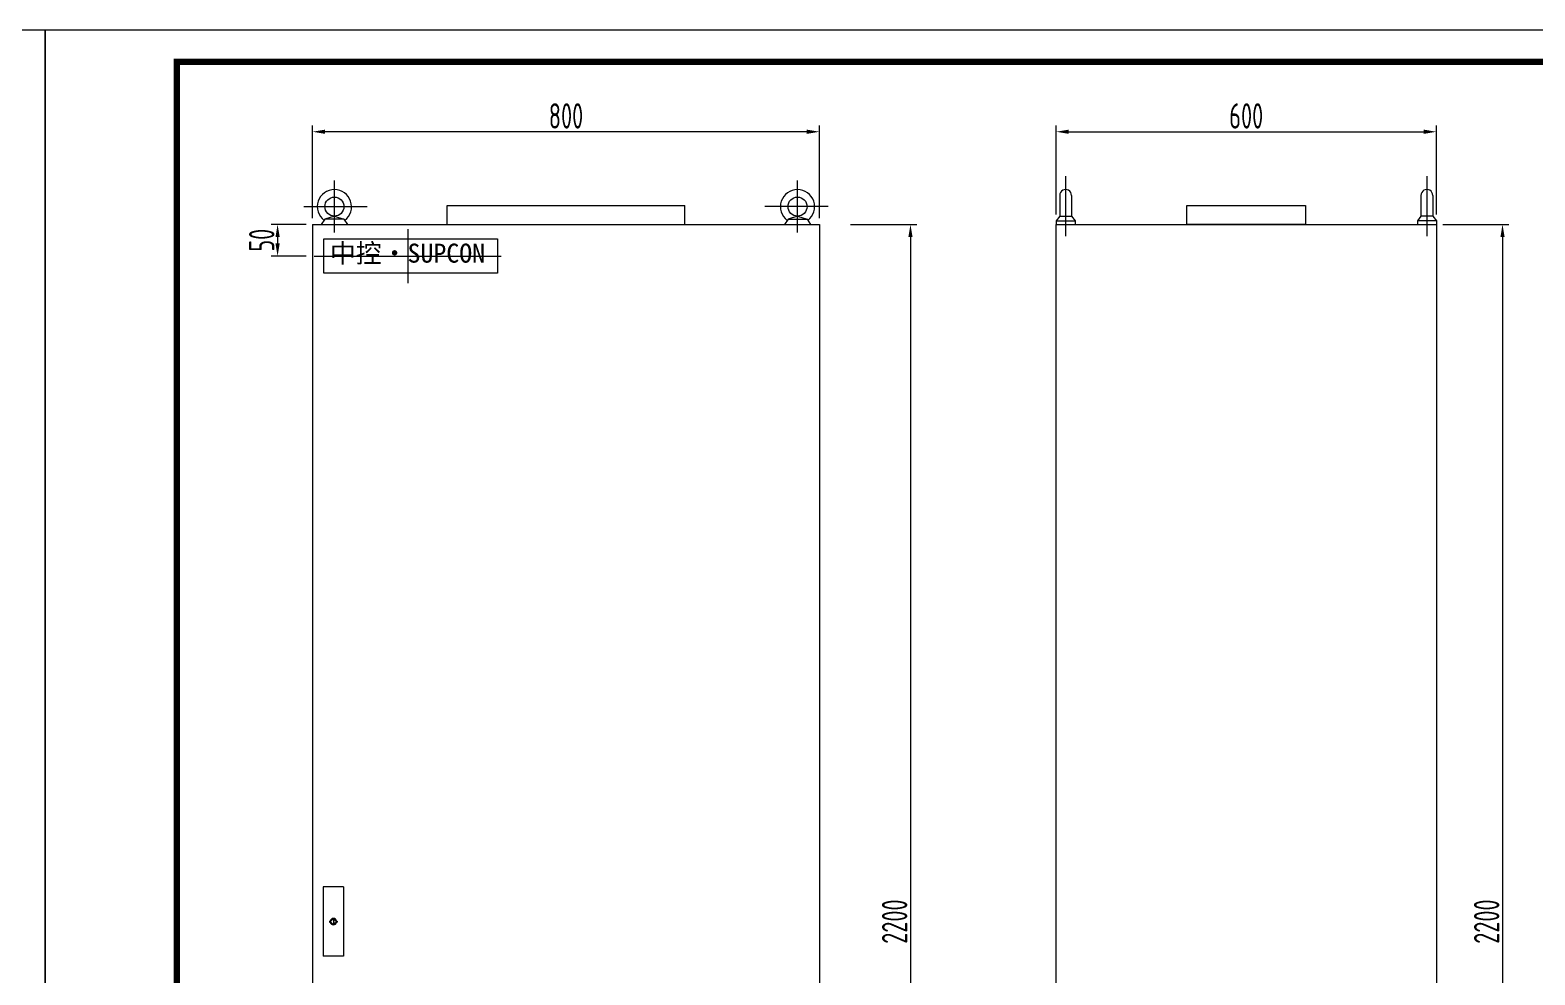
# Model space of a CAD drawing. Header units: millimetres. Extents: x 30557 to 235556, y -116603 to -73383.
# Drawn here: x 34691 to 37066, y -100913 to -99423 of the extents above; entities that cross this region are included whole.
import ezdxf
from ezdxf.lldxf.tags import DXFTag

# ---------------------------------------------------------------- set-up
doc = ezdxf.new("R2010")
doc.units = ezdxf.units.MM
doc.layers.add('CAXA0', color=7, linetype='Continuous', lineweight=70)
doc.layers.add('CAXA3', color=7, linetype='Continuous', lineweight=25)
doc.layers.add('文本层', color=2, linetype='Continuous')
doc.layers.add('符号层', color=3, linetype='Continuous')
doc.styles.get("Standard").update_dxf_attribs({"font": ''})
doc.styles.add('supcon', font='sceie.shx', dxfattribs={"width": 0.75, "height": 40, "bigfont": 'sceic.shx'})
doc.styles.get('Standard').set_extended_font_data('SimSun')
tags = doc.linetypes.add('CENTER', pattern=[2, 1.25, -0.25, 0.25, -0.25]).pattern_tags.tags
tags[10:11] = [DXFTag(74, 4), DXFTag(75, 0), DXFTag(340, '0'), DXFTag(46, 1.0), DXFTag(50, 0.0), DXFTag(44, 0.0), DXFTag(45, 0.0)]
tags[8:9] = [DXFTag(74, 4), DXFTag(75, 0), DXFTag(340, '0'), DXFTag(46, 1.0), DXFTag(50, 0.0), DXFTag(44, 0.0), DXFTag(45, 0.0)]
tags[6:7] = [DXFTag(74, 4), DXFTag(75, 0), DXFTag(340, '0'), DXFTag(46, 1.0), DXFTag(50, 0.0), DXFTag(44, 0.0), DXFTag(45, 0.0)]
tags[4:5] = [DXFTag(74, 4), DXFTag(75, 0), DXFTag(340, '0'), DXFTag(46, 1.0), DXFTag(50, 0.0), DXFTag(44, 0.0), DXFTag(45, 0.0)]
doc.dimstyles.new('supcon', dxfattribs={"dimtxt": 20, "dimasz": 20, "dimexe": 10, "dimexo": 10, "dimgap": 5, "dimtad": 1, "dimtoh": 1, "dimdec": 0, "dimzin": 0, "dimdsep": 46, "dimtxsty": 'supcon', "dimcen": 0.09, "dimclrd": 2, "dimclre": 2, "dimclrt": 2, "dimadec": 0, "dimazin": 0, "dimtfac": 1, "dimtdec": 0, "dimtofl": 0, "dimtmove": 0, "dimatfit": 3, "dimfxl": 1, "dimtolj": 1, "dimtzin": 0, "dimarcsym": 0})

# ---------------------------------------------------------------- blocks, each defined once
blk = doc.blocks.new('supcon图框')
at = {"linetype": 'Continuous'}
for p, q in [((6145.7, 4361.7), (1987.7, 4361.7)), ((1987.7, 4361.7), (1987.7, 1421.7)), ((6145.7, 1421.7), (6145.7, 4361.7))]:
    blk.add_line(p, q, dxfattribs=at)
at = {"linetype": 'Continuous', "const_width": 10}
blk.add_lwpolyline([(2195.7, 4311.7), (6095.7, 4311.7), (6095.7, 1471.7), (2195.7, 1471.7)], close=True, dxfattribs=at)
blk = doc.blocks.new('*D118')
at = {"color": 2, "linetype": 'Continuous', "lineweight": -2}
for p, q in [((35136.7, -99719.3), (35136.7, -99573.2)), ((35916.7, -99583.2), (35156.7, -99583.2)), ((35936.7, -99719.3), (35936.7, -99573.2))]:
    blk.add_line(p, q, dxfattribs=at)
at = {"color": 2}
for points in [[(35156.7, -99579.8), (35156.7, -99586.5), (35136.7, -99583.2)], [(35916.7, -99586.5), (35916.7, -99579.8), (35936.7, -99583.2)]]:
    blk.add_solid(points, dxfattribs=at)
at = {"layer": 'DEFPOINTS', "color": 0}
for p in [(35136.7, -99583.2), (35136.7, -99729.3), (35936.7, -99729.3)]:
    blk.add_point(p, dxfattribs=at)
at = {"color": 2, "insert": (35536.7, -99558.2), "char_height": 40, "attachment_point": 5, "style": 'supcon'}
blk.add_mtext('\\A1;800', dxfattribs=at)
blk = doc.blocks.new('*D119')
at = {"color": 2, "linetype": 'Continuous', "lineweight": -2}
for p, q in [((35985.9, -99729.3), (36090.3, -99729.3)), ((36080.3, -99749.3), (36080.3, -101909.3)), ((35985.9, -101929.3), (36090.3, -101929.3))]:
    blk.add_line(p, q, dxfattribs=at)
at = {"color": 2}
for points in [[(36083.6, -99749.3), (36077, -99749.3), (36080.3, -99729.3)], [(36077, -101909.3), (36083.6, -101909.3), (36080.3, -101929.3)]]:
    blk.add_solid(points, dxfattribs=at)
at = {"layer": 'DEFPOINTS', "color": 0}
for p in [(35975.9, -99729.3), (35975.9, -101929.3), (36080.3, -101929.3)]:
    blk.add_point(p, dxfattribs=at)
at = {"color": 2, "insert": (36055.3, -100829.3), "char_height": 40, "attachment_point": 5, "rotation": 90, "style": 'supcon'}
blk.add_mtext('\\A1;2200', dxfattribs=at)
blk = doc.blocks.new('*D120')
at = {"color": 2, "linetype": 'Continuous', "lineweight": -2}
for p, q in [((35126.7, -99729.3), (35071.6, -99729.3)), ((35081.6, -99749.3), (35081.6, -99759.3)), ((35126.7, -99779.3), (35071.6, -99779.3))]:
    blk.add_line(p, q, dxfattribs=at)
at = {"color": 2}
for points in [[(35085, -99749.3), (35078.3, -99749.3), (35081.6, -99729.3)], [(35078.3, -99759.3), (35085, -99759.3), (35081.6, -99779.3)]]:
    blk.add_solid(points, dxfattribs=at)
at = {"layer": 'DEFPOINTS', "color": 0}
for p in [(35136.7, -99729.3), (35081.6, -99779.3), (35136.7, -99779.3)]:
    blk.add_point(p, dxfattribs=at)
at = {"color": 2, "insert": (35056.6, -99754.3), "char_height": 40, "attachment_point": 5, "rotation": 90, "style": 'supcon'}
blk.add_mtext('\\A1;50', dxfattribs=at)
blk = doc.blocks.new('*D121')
at = {"color": 2, "linetype": 'Continuous', "lineweight": -2}
for p, q in [((36310.1, -99713.7), (36310.1, -99573.2)), ((36330.1, -99583.2), (36890.1, -99583.2)), ((36910.1, -99713.7), (36910.1, -99573.2))]:
    blk.add_line(p, q, dxfattribs=at)
at = {"color": 2}
for points in [[(36330.1, -99579.8), (36330.1, -99586.5), (36310.1, -99583.2)], [(36890.1, -99586.5), (36890.1, -99579.8), (36910.1, -99583.2)]]:
    blk.add_solid(points, dxfattribs=at)
at = {"layer": 'DEFPOINTS', "color": 0}
for p in [(36910.1, -99583.2), (36310.1, -99723.7), (36910.1, -99723.7)]:
    blk.add_point(p, dxfattribs=at)
at = {"color": 2, "insert": (36610.1, -99558.2), "char_height": 40, "attachment_point": 5, "style": 'supcon'}
blk.add_mtext('\\A1;600', dxfattribs=at)
blk = doc.blocks.new('*D122')
at = {"color": 2, "linetype": 'Continuous', "lineweight": -2}
for p, q in [((36920.1, -99729.3), (37024.5, -99729.3)), ((37014.5, -99749.3), (37014.5, -101909.3)), ((36920.1, -101929.3), (37024.5, -101929.3))]:
    blk.add_line(p, q, dxfattribs=at)
at = {"color": 2}
for points in [[(37017.8, -99749.3), (37011.2, -99749.3), (37014.5, -99729.3)], [(37011.2, -101909.3), (37017.8, -101909.3), (37014.5, -101929.3)]]:
    blk.add_solid(points, dxfattribs=at)
at = {"layer": 'DEFPOINTS', "color": 0}
for p in [(36910.1, -99729.3), (36910.1, -101929.3), (37014.5, -101929.3)]:
    blk.add_point(p, dxfattribs=at)
at = {"color": 2, "insert": (36989.5, -100829.3), "char_height": 40, "attachment_point": 5, "rotation": 90, "style": 'supcon'}
blk.add_mtext('\\A1;2200', dxfattribs=at)

msp = doc.modelspace()

# ---------------------------------------------------------------- linework, layer by layer
at = {"color": 4, "linetype": 'CENTER', "ltscale": 20}
for p, q in [((36325.1, -99653.2), (36325.1, -99748.1)), ((36895.1, -99653.2), (36895.1, -99748.1)), ((35171.3, -99742.1), (35171.3, -99660.1)), ((35902.1, -99742.1), (35902.1, -99660.1)), ((35123, -99701.3), (35222.8, -99701.3)), ((35950.3, -99701.3), (35850.5, -99701.3))]:
    msp.add_line(p, q, dxfattribs=at)
at = {"ltscale": 100}
for p, q in [((35349.1, -99729.3), (35349.1, -99699.3)), ((35349.1, -99699.3), (35724.2, -99699.3)), ((35724.2, -99729.3), (35724.2, -99699.3))]:
    msp.add_line(p, q, dxfattribs=at)
for p, q in [((35136.7, -99729.3), (35136.7, -101829.3)), ((35136.7, -99729.3), (35936.7, -99729.3)), ((35936.7, -99729.3), (35936.7, -101929.3)), ((35185.7, -100774.7), (35153.7, -100774.7)), ((35169.7, -100825.8), (35169.7, -100832.8))]:
    msp.add_line(p, q)
at = {"color": 0}
for p, q in [((36310.1, -99729.3), (36910.1, -99729.3)), ((36310.1, -101929.3), (36310.1, -99729.3)), ((36910.1, -99729.3), (36910.1, -101929.3))]:
    msp.add_line(p, q, dxfattribs=at)
at = {"color": 4, "linetype": 'CENTER', "ltscale": 50}
for p, q in [((35287, -99736.8), (35287, -99821.8)), ((35139.5, -99779.2), (35434.4, -99779.4))]:
    msp.add_line(p, q, dxfattribs=at)
msp.add_lwpolyline([(36516.3, -99699.3), (36703.8, -99699.3), (36703.8, -99729.3), (36516.3, -99729.3)], close=True)
at = {"layer": 'CAXA0', "linetype": 'Continuous', "lineweight": 25}
for p, q in [((35163.5, -100828.5), (35163.5, -100830.1)), ((35163.5, -100828.5), (35166.3, -100828.5)), ((35163.5, -100830.1), (35166.3, -100830.1)), ((35173.1, -100828.5), (35175.9, -100828.5)), ((35173.1, -100830.1), (35175.9, -100830.1)), ((35175.9, -100828.5), (35175.9, -100830.1))]:
    msp.add_line(p, q, dxfattribs=at)
for radius, start, end in [(5.03, 9.45, 170.55), (5.03, 189.45, 350.55), (3.5, 13.6385, 166.3615), (3.5, 193.6385, 346.3615)]:
    msp.add_arc((35169.7, -100829.3), radius, start, end, dxfattribs=at)
at = {"layer": 'CAXA3', "linetype": 'Continuous', "lineweight": 25}
for p, q in [((36315.8, -99683.6), (36315.8, -99716.3)), ((36334.4, -99683.6), (36334.4, -99716.3)), ((36885.8, -99683.6), (36885.8, -99716.3)), ((36904.4, -99683.6), (36904.4, -99716.3)), ((35156.3, -99721.3), (35150.6, -99729.3)), ((35156.3, -99721.3), (35150.6, -99729.3)), ((35171.3, -99716.3), (35156.3, -99721.3)), ((35171.3, -99716.3), (35156.3, -99721.3)), ((35186.3, -99721.3), (35156.3, -99721.3)), ((35186.3, -99721.3), (35156.3, -99721.3)), ((35171.3, -99716.3), (35186.3, -99721.3)), ((35171.3, -99716.3), (35186.3, -99721.3)), ((35186.3, -99721.3), (35191.9, -99729.3)), ((35186.3, -99721.3), (35191.9, -99729.3)), ((35887.1, -99721.3), (35881.4, -99729.3)), ((35887.1, -99721.3), (35881.4, -99729.3)), ((35902.1, -99716.3), (35887.1, -99721.3)), ((35902.1, -99716.3), (35887.1, -99721.3)), ((35887.1, -99721.3), (35917.1, -99721.3)), ((35887.1, -99721.3), (35917.1, -99721.3)), ((35902.1, -99716.3), (35917.1, -99721.3)), ((35902.1, -99716.3), (35917.1, -99721.3)), ((35917.1, -99721.3), (35922.7, -99729.3)), ((35917.1, -99721.3), (35922.7, -99729.3)), ((36315.8, -99716.3), (36310.1, -99723.7)), ((36310.1, -99723.7), (36310.1, -99729.3)), ((36310.1, -99723.7), (36340.1, -99723.7)), ((36315.8, -99716.3), (36334.4, -99716.3)), ((36334.4, -99716.3), (36340.1, -99723.7)), ((36336.6, -99719.1), (36336.6, -99719.3)), ((36336.6, -99719.3), (36336.7, -99719.3)), ((36340.1, -99723.7), (36340.1, -99729.3)), ((36885.8, -99716.3), (36880.1, -99723.7)), ((36880.1, -99723.7), (36880.1, -99729.3)), ((36910.1, -99723.7), (36880.1, -99723.7)), ((36883.6, -99719.3), (36883.4, -99719.3)), ((36883.6, -99719.1), (36883.6, -99719.3)), ((36904.4, -99716.3), (36885.8, -99716.3)), ((36904.4, -99716.3), (36910.1, -99723.7)), ((36910.1, -99723.7), (36910.1, -99729.3))]:
    msp.add_line(p, q, dxfattribs=at)
for centre in [(35171.3, -99701.3), (35171.3, -99701.3), (35902.1, -99701.3), (35902.1, -99701.3)]:
    msp.add_circle(centre, 15, dxfattribs=at)
for centre, radius, start, end in [((35171.3, -99701.3), 27, 306.784, 233.216), ((35171.3, -99701.3), 27, 306.784, 233.216), ((35902.1, -99701.3), 27, 306.784, 233.216), ((35902.1, -99701.3), 27, 306.784, 233.216), ((36325.1, -99683.6), 9.3, 359.9906, 180.0094), ((36895.1, -99683.6), 9.3, 359.9906, 180.0094)]:
    msp.add_arc(centre, radius, start, end, dxfattribs=at)
at = {"layer": '文本层'}
msp.add_lwpolyline([(35154.7, -99752.3), (35428.4, -99752.3), (35428.4, -99806.4), (35154.7, -99806.4)], close=True, dxfattribs=at)
at = {"layer": '符号层', "color": 7}
for p, q in [((35153.7, -100774.7), (35153.7, -100884)), ((35185.7, -100774.7), (35185.7, -100884)), ((35185.7, -100884), (35153.7, -100884))]:
    msp.add_line(p, q, dxfattribs=at)

# ---------------------------------------------------------------- block references
for p in [(28569.2, -103784.5), (32727.2, -103784.5)]:
    msp.add_blockref('supcon图框', p)

# ---------------------------------------------------------------- texts
at = {"layer": '文本层', "insert": (35164, -99759.7), "char_height": 40, "width": 257.209, "attachment_point": 1}
msp.add_mtext('{\\fSimHei|b0|i0|c134|p2;\\H0.75x;中控·SUPCON}', dxfattribs=at)

# ---------------------------------------------------------------- dimensions: what is measured, and where the dimension line sits
at = {"linetype": 'Continuous'}
for base, p1, p2, picture, middle in [((35136.7, -99583.2), (35936.7, -99729.3), (35136.7, -99729.3), '*D118', (35536.7, -99558.2)), ((36910.1, -99583.2), (36310.1, -99723.7), (36910.1, -99723.7), '*D121', (36610.1, -99558.2))]:
    dim = msp.add_linear_dim(base=base, p1=p1, p2=p2, dimstyle='supcon', dxfattribs=at)
    dim.commit()
    dim.dimension.update_dxf_attribs({"geometry": picture, "text_midpoint": middle})
for base, p1, p2, picture, middle in [((35081.6, -99779.3), (35136.7, -99729.3), (35136.7, -99779.3), '*D120', (35056.6, -99754.3)), ((36080.3, -101929.3), (35975.9, -99729.3), (35975.9, -101929.3), '*D119', (36055.3, -100829.3)), ((37014.5, -101929.3), (36910.1, -99729.3), (36910.1, -101929.3), '*D122', (36989.5, -100829.3))]:
    dim = msp.add_linear_dim(base=base, p1=p1, p2=p2, angle=90, dimstyle='supcon', dxfattribs=at)
    dim.commit()
    dim.dimension.update_dxf_attribs({"geometry": picture, "text_midpoint": middle})

doc.saveas('drawing.dxf')
